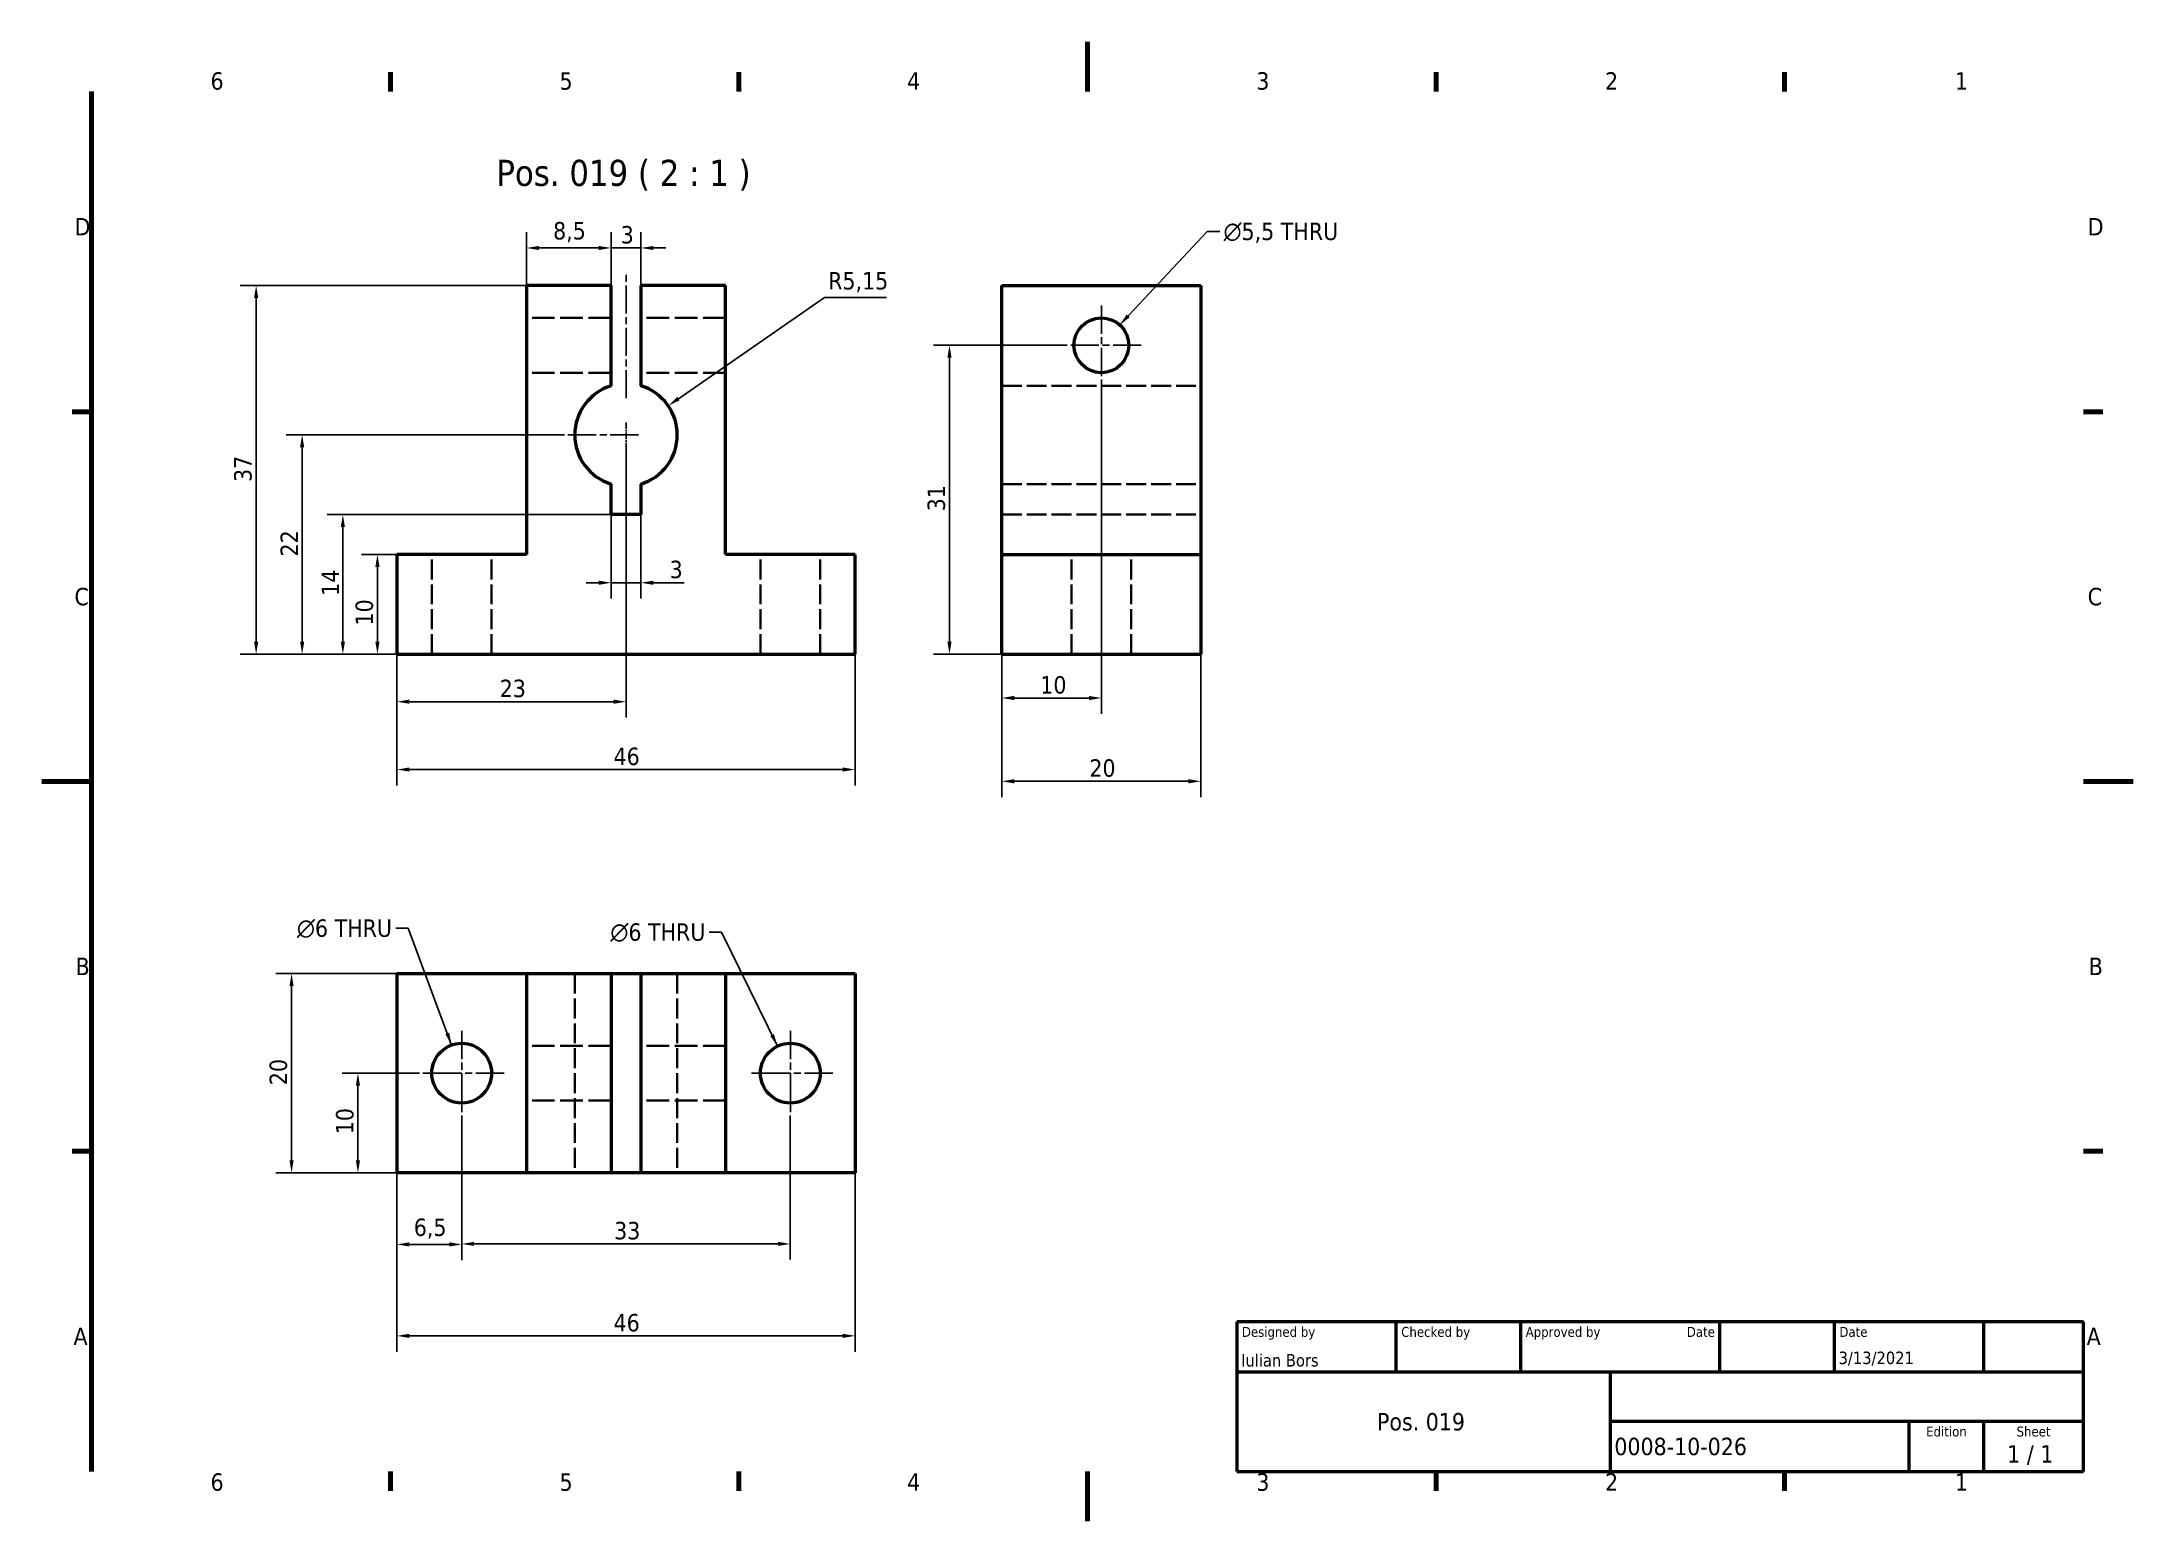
# Model space of a CAD drawing. Header units: millimetres. Extents: x 0 to 210, y 0 to 149.
import ezdxf
from ezdxf.enums import TextEntityAlignment as Align

# ---------------------------------------------------------------- set-up
doc = ezdxf.new("R2010")
doc.units = ezdxf.units.MM
doc.header["$LTSCALE"] = 0.5
doc.linetypes.add('CHAIN', pattern=[0.3543, 0.2362, -0.0295, 0.0591, -0.0295])
doc.linetypes.add('DASHED', pattern=[0.2068, 0.1655, -0.0413])
for name, color, linetype, lineweight in [('Border (ISO)', 7, 'Continuous', 70), ('Center Mark (ISO)', 7, 'Continuous', 25), ('Centerline (ISO)', 7, 'Continuous', 25), ('Dimension (ISO)', 7, 'Continuous', 25), ('Hidden (ISO)', 7, 'DASHED', 35), ('Symbol (ISO)', 7, 'Continuous', 25), ('Title (ISO)', 7, 'Continuous', 50), ('Visible (ISO)', 7, 'Continuous', 50)]:
    doc.layers.add(name, color=color, linetype=linetype, lineweight=lineweight)
doc.styles.add('Note Text (ISO)', font='tahoma.ttf')
doc.styles.add('Text Style39', font='tahoma.ttf')
doc.styles.add('Text Style41', font='tahoma.ttf')
doc.styles.add('Text Style45', font='tahoma.ttf')
doc.dimstyles.new('Default - Method 1b (ISO)', dxfattribs={"dimscale": 0.5, "dimtxt": 3.5, "dimasz": 2.5, "dimexe": 3.175, "dimexo": 0, "dimgap": 0.762, "dimtad": 1, "dimtoh": 1, "dimrnd": 1e-08, "dimtxsty": 'Note Text (ISO)', "dimcen": 0.09, "dimdle": 10, "dimclrd": 256, "dimclre": 256, "dimclrt": 256, "dimazin": 2, "dimtfac": 1, "dimtmove": 0, "dimatfit": 3, "dimfxl": 0, "dimtolj": 1, "dimlwd": -1, "dimlwe": -1, "dimarcsym": 0})
doc.dimstyles.new('Default - Method 1b (ISO)$7', dxfattribs={"dimscale": 0.5, "dimtxt": 3.5, "dimasz": 2.5, "dimexe": 3.175, "dimexo": 0, "dimgap": 0.762, "dimtad": 1, "dimtoh": 1, "dimrnd": 1e-08, "dimtxsty": 'Note Text (ISO)', "dimcen": 0.09, "dimdle": 10, "dimclrd": 256, "dimclre": 256, "dimclrt": 256, "dimazin": 2, "dimtfac": 1, "dimtmove": 0, "dimatfit": 3, "dimfxl": 0, "dimtolj": 1, "dimlwd": -1, "dimlwe": -1, "dimarcsym": 0})

# ---------------------------------------------------------------- blocks, each defined once
blk = doc.blocks.new('Borders Default Border')
at = {"layer": 'Border (ISO)'}
for p, q in [((70, 287), (70, 290.9)), ((140, 287), (140, 290.9)), ((280, 287), (280, 290.9)), ((350, 287), (350, 290.9)), ((10, 222.75), (6.1, 222.75)), ((410, 222.75), (413.9, 222.75)), ((10, 74.25), (6.1, 74.25)), ((410, 74.25), (413.9, 74.25)), ((70, 10), (70, 6.1)), ((140, 10), (140, 6.1)), ((280, 10), (280, 6.1)), ((350, 10), (350, 6.1))]:
    blk.add_line(p, q, dxfattribs=at)
at = {"layer": 'Border (ISO)', "flags": 128}
for points in [[(210, 297), (210, 287)], [(10, 10), (10, 287)], [(0, 148.5), (10, 148.5)], [(420, 148.5), (410, 148.5)], [(210, 0), (210, 10)]]:
    blk.add_lwpolyline(points, dxfattribs=at)
at = {"layer": 'Border (ISO)', "char_height": 3.5, "attachment_point": 7, "style": 'Note Text (ISO)'}
for s, insert in [('6', (33.88, 287.33)), ('5', (103.98, 287.33)), ('4', (173.78, 287.4)), ('3', (243.91, 287.33)), ('2', (313.94, 287.4)), ('1', (384.21, 287.4)), ('D', (6.57, 258.13)), ('D', (410.87, 258.13)), ('C', (6.56, 183.81)), ('C', (410.86, 183.81)), ('B', (6.78, 109.63)), ('B', (411.08, 109.63)), ('A', (6.36, 35.38)), ('A', (410.66, 35.38)), ('6', (33.88, 6.03)), ('5', (103.98, 6.03)), ('4', (173.78, 6.1)), ('3', (243.91, 6.03)), ('2', (313.94, 6.1)), ('1', (384.21, 6.1))]:
    blk.add_mtext(s, dxfattribs=dict(at, insert=insert))
blk = doc.blocks.new('*D5')
at = {"layer": 'Defpoints', "color": 0}
for p in [(35.66, 87.04), (81.66, 87.04), (81.66, 75.45)]:
    blk.add_point(p, dxfattribs=at)
at = {"layer": 'Dimension (ISO)'}
for p, q in [((35.66, 87.04), (35.66, 73.86)), ((81.66, 87.04), (81.66, 73.86)), ((36.91, 75.45), (80.41, 75.45))]:
    blk.add_line(p, q, dxfattribs=at)
for points in [[(36.91, 75.66), (36.91, 75.24), (35.66, 75.45)], [(80.41, 75.66), (80.41, 75.24), (81.66, 75.45)]]:
    blk.add_solid(points, dxfattribs=at)
at = {"layer": 'Dimension (ISO)', "insert": (57.41, 77.65), "char_height": 1.75, "attachment_point": 1, "style": 'Note Text (ISO)'}
blk.add_mtext('\\A1;46', dxfattribs=at)
blk = doc.blocks.new('*D6')
at = {"layer": 'Defpoints', "color": 0}
for p in [(42.16, 40.72), (35.66, 34.97), (42.16, 27.78)]:
    blk.add_point(p, dxfattribs=at)
at = {"layer": 'Dimension (ISO)'}
for p, q in [((42.16, 40.72), (42.16, 26.19)), ((35.66, 34.97), (35.66, 26.19)), ((36.91, 27.78), (40.91, 27.78))]:
    blk.add_line(p, q, dxfattribs=at)
for points in [[(36.91, 27.99), (36.91, 27.57), (35.66, 27.78)], [(40.91, 27.99), (40.91, 27.57), (42.16, 27.78)]]:
    blk.add_solid(points, dxfattribs=at)
at = {"layer": 'Dimension (ISO)', "insert": (37.35, 30.38), "char_height": 1.75, "attachment_point": 1, "style": 'Note Text (ISO)'}
blk.add_mtext('\\A1;6,5', dxfattribs=at)
blk = doc.blocks.new('*D7')
at = {"layer": 'Defpoints', "color": 0}
for p in [(42.16, 40.72), (75.16, 40.72), (75.16, 27.83)]:
    blk.add_point(p, dxfattribs=at)
at = {"layer": 'Dimension (ISO)'}
for p, q in [((42.16, 40.72), (42.16, 26.25)), ((75.16, 40.72), (75.16, 26.25)), ((43.41, 27.83), (73.91, 27.83))]:
    blk.add_line(p, q, dxfattribs=at)
for points in [[(43.41, 28.04), (43.41, 27.63), (42.16, 27.83)], [(73.91, 28.04), (73.91, 27.63), (75.16, 27.83)]]:
    blk.add_solid(points, dxfattribs=at)
at = {"layer": 'Dimension (ISO)', "insert": (57.47, 30.04), "char_height": 1.75, "attachment_point": 1, "style": 'Note Text (ISO)'}
blk.add_mtext('\\A1;33', dxfattribs=at)
blk = doc.blocks.new('*D8')
at = {"layer": 'Defpoints', "color": 0}
for p in [(31.74, 44.97), (37.91, 44.97), (35.66, 34.97)]:
    blk.add_point(p, dxfattribs=at)
at = {"layer": 'Dimension (ISO)'}
for p, q in [((37.91, 44.97), (30.15, 44.97)), ((31.74, 36.22), (31.74, 43.72)), ((35.66, 34.97), (30.15, 34.97))]:
    blk.add_line(p, q, dxfattribs=at)
for points in [[(31.53, 43.72), (31.95, 43.72), (31.74, 44.97)], [(31.53, 36.22), (31.95, 36.22), (31.74, 34.97)]]:
    blk.add_solid(points, dxfattribs=at)
at = {"layer": 'Dimension (ISO)', "insert": (29.54, 38.84), "char_height": 1.75, "attachment_point": 1, "rotation": 90, "style": 'Note Text (ISO)'}
blk.add_mtext('\\A1;10', dxfattribs=at)
blk = doc.blocks.new('*D9')
at = {"layer": 'Defpoints', "color": 0}
for p in [(25.08, 54.97), (35.66, 54.97), (35.66, 34.97)]:
    blk.add_point(p, dxfattribs=at)
at = {"layer": 'Dimension (ISO)'}
for p, q in [((35.66, 54.97), (23.49, 54.97)), ((25.08, 36.22), (25.08, 53.72)), ((35.66, 34.97), (23.49, 34.97))]:
    blk.add_line(p, q, dxfattribs=at)
for points in [[(24.87, 53.72), (25.28, 53.72), (25.08, 54.97)], [(24.87, 36.22), (25.28, 36.22), (25.08, 34.97)]]:
    blk.add_solid(points, dxfattribs=at)
at = {"layer": 'Dimension (ISO)', "insert": (22.87, 43.77), "char_height": 1.75, "attachment_point": 1, "rotation": 90, "style": 'Note Text (ISO)'}
blk.add_mtext('\\A1;20', dxfattribs=at)
blk = doc.blocks.new('*D10')
at = {"layer": 'Defpoints', "color": 0}
for p in [(35.66, 34.97), (81.66, 34.97), (35.66, 18.6)]:
    blk.add_point(p, dxfattribs=at)
at = {"layer": 'Dimension (ISO)'}
for p, q in [((35.66, 34.97), (35.66, 17.01)), ((81.66, 34.97), (81.66, 17.01)), ((80.41, 18.6), (36.91, 18.6))]:
    blk.add_line(p, q, dxfattribs=at)
for points in [[(36.91, 18.81), (36.91, 18.39), (35.66, 18.6)], [(80.41, 18.81), (80.41, 18.39), (81.66, 18.6)]]:
    blk.add_solid(points, dxfattribs=at)
at = {"layer": 'Dimension (ISO)', "insert": (57.41, 20.8), "char_height": 1.75, "attachment_point": 1, "style": 'Note Text (ISO)'}
blk.add_mtext('\\A1;46', dxfattribs=at)
blk = doc.blocks.new('*D11')
at = {"layer": 'Defpoints', "color": 0}
for p in [(52.26, 109.04), (26.14, 87.04), (35.66, 87.04)]:
    blk.add_point(p, dxfattribs=at)
at = {"layer": 'Dimension (ISO)'}
for p, q in [((52.26, 109.04), (24.55, 109.04)), ((26.14, 107.79), (26.14, 88.29)), ((35.66, 87.04), (24.55, 87.04))]:
    blk.add_line(p, q, dxfattribs=at)
for points in [[(25.93, 107.79), (26.35, 107.79), (26.14, 109.04)], [(25.93, 88.29), (26.35, 88.29), (26.14, 87.04)]]:
    blk.add_solid(points, dxfattribs=at)
at = {"layer": 'Dimension (ISO)', "insert": (23.97, 96.84), "char_height": 1.75, "attachment_point": 1, "rotation": 90, "style": 'Note Text (ISO)'}
blk.add_mtext('\\A1;22', dxfattribs=at)
blk = doc.blocks.new('*D12')
at = {"layer": 'Defpoints', "color": 0}
for p in [(35.66, 97.04), (33.7, 87.04), (35.66, 87.04)]:
    blk.add_point(p, dxfattribs=at)
at = {"layer": 'Dimension (ISO)'}
for p, q in [((35.66, 97.04), (32.11, 97.04)), ((33.7, 95.79), (33.7, 88.29)), ((35.66, 87.04), (32.11, 87.04))]:
    blk.add_line(p, q, dxfattribs=at)
for points in [[(33.49, 95.79), (33.91, 95.79), (33.7, 97.04)], [(33.49, 88.29), (33.91, 88.29), (33.7, 87.04)]]:
    blk.add_solid(points, dxfattribs=at)
at = {"layer": 'Dimension (ISO)', "insert": (31.5, 89.91), "char_height": 1.75, "attachment_point": 1, "rotation": 90, "style": 'Note Text (ISO)'}
blk.add_mtext('\\A1;10', dxfattribs=at)
blk = doc.blocks.new('*D13')
at = {"layer": 'Defpoints', "color": 0}
for p in [(57.16, 101.04), (30.23, 87.04), (35.66, 87.04)]:
    blk.add_point(p, dxfattribs=at)
at = {"layer": 'Dimension (ISO)'}
for p, q in [((57.16, 101.04), (28.65, 101.04)), ((30.23, 99.79), (30.23, 88.29)), ((35.66, 87.04), (28.65, 87.04))]:
    blk.add_line(p, q, dxfattribs=at)
for points in [[(30.02, 99.79), (30.44, 99.79), (30.23, 101.04)], [(30.02, 88.29), (30.44, 88.29), (30.23, 87.04)]]:
    blk.add_solid(points, dxfattribs=at)
at = {"layer": 'Dimension (ISO)', "insert": (28.1, 92.89), "char_height": 1.75, "attachment_point": 1, "rotation": 90, "style": 'Note Text (ISO)'}
blk.add_mtext('\\A1;14', dxfattribs=at)
blk = doc.blocks.new('*D14')
at = {"layer": 'Defpoints', "color": 0}
for p in [(48.66, 124.04), (21.52, 87.04), (35.66, 87.04)]:
    blk.add_point(p, dxfattribs=at)
at = {"layer": 'Dimension (ISO)'}
for p, q in [((48.66, 124.04), (19.93, 124.04)), ((21.52, 122.79), (21.52, 88.29)), ((35.66, 87.04), (19.93, 87.04))]:
    blk.add_line(p, q, dxfattribs=at)
for points in [[(21.31, 122.79), (21.73, 122.79), (21.52, 124.04)], [(21.31, 88.29), (21.73, 88.29), (21.52, 87.04)]]:
    blk.add_solid(points, dxfattribs=at)
at = {"layer": 'Dimension (ISO)', "insert": (19.31, 104.32), "char_height": 1.75, "attachment_point": 1, "rotation": 90, "style": 'Note Text (ISO)'}
blk.add_mtext('\\A1;37', dxfattribs=at)
blk = doc.blocks.new('*D15')
at = {"layer": 'Defpoints', "color": 0}
for p in [(91.14, 118.04), (102.39, 118.04), (96.39, 87.04)]:
    blk.add_point(p, dxfattribs=at)
at = {"layer": 'Dimension (ISO)'}
for p, q in [((102.39, 118.04), (89.55, 118.04)), ((91.14, 88.29), (91.14, 116.79)), ((96.39, 87.04), (89.55, 87.04))]:
    blk.add_line(p, q, dxfattribs=at)
for points in [[(90.93, 116.79), (91.35, 116.79), (91.14, 118.04)], [(90.93, 88.29), (91.35, 88.29), (91.14, 87.04)]]:
    blk.add_solid(points, dxfattribs=at)
at = {"layer": 'Dimension (ISO)', "insert": (88.94, 101.38), "char_height": 1.75, "attachment_point": 1, "rotation": 90, "style": 'Note Text (ISO)'}
blk.add_mtext('\\A1;31', dxfattribs=at)
blk = doc.blocks.new('*D16')
at = {"layer": 'Defpoints', "color": 0}
for p in [(96.39, 97.04), (116.39, 97.04), (116.39, 74.27)]:
    blk.add_point(p, dxfattribs=at)
at = {"layer": 'Dimension (ISO)'}
for p, q in [((96.39, 97.04), (96.39, 72.68)), ((116.39, 97.04), (116.39, 72.68)), ((97.64, 74.27), (115.14, 74.27))]:
    blk.add_line(p, q, dxfattribs=at)
for points in [[(97.64, 74.48), (97.64, 74.06), (96.39, 74.27)], [(115.14, 74.48), (115.14, 74.06), (116.39, 74.27)]]:
    blk.add_solid(points, dxfattribs=at)
at = {"layer": 'Dimension (ISO)', "insert": (105.19, 76.48), "char_height": 1.75, "attachment_point": 1, "style": 'Note Text (ISO)'}
blk.add_mtext('\\A1;20', dxfattribs=at)
blk = doc.blocks.new('*D17')
at = {"layer": 'Defpoints', "color": 0}
for p in [(106.39, 114.04), (96.39, 97.04), (96.39, 82.63)]:
    blk.add_point(p, dxfattribs=at)
at = {"layer": 'Dimension (ISO)'}
for p, q in [((106.39, 114.04), (106.39, 81.04)), ((96.39, 97.04), (96.39, 81.04)), ((105.14, 82.63), (97.64, 82.63))]:
    blk.add_line(p, q, dxfattribs=at)
for points in [[(97.64, 82.84), (97.64, 82.42), (96.39, 82.63)], [(105.14, 82.84), (105.14, 82.42), (106.39, 82.63)]]:
    blk.add_solid(points, dxfattribs=at)
at = {"layer": 'Dimension (ISO)', "insert": (100.26, 84.83), "char_height": 1.75, "attachment_point": 1, "style": 'Note Text (ISO)'}
blk.add_mtext('\\A1;10', dxfattribs=at)
blk = doc.blocks.new('*D18')
at = {"layer": 'Defpoints', "color": 0}
for p in [(58.66, 107.79), (35.66, 87.04), (35.66, 82.26)]:
    blk.add_point(p, dxfattribs=at)
at = {"layer": 'Dimension (ISO)'}
for p, q in [((58.66, 107.79), (58.66, 80.68)), ((35.66, 87.04), (35.66, 80.68)), ((57.41, 82.26), (36.91, 82.26))]:
    blk.add_line(p, q, dxfattribs=at)
for points in [[(36.91, 82.47), (36.91, 82.05), (35.66, 82.26)], [(57.41, 82.47), (57.41, 82.05), (58.66, 82.26)]]:
    blk.add_solid(points, dxfattribs=at)
at = {"layer": 'Dimension (ISO)', "insert": (45.98, 84.47), "char_height": 1.75, "attachment_point": 1, "style": 'Note Text (ISO)'}
blk.add_mtext('\\A1;23', dxfattribs=at)
blk = doc.blocks.new('*D19')
at = {"layer": 'Defpoints', "color": 0}
for p in [(57.16, 127.81), (48.66, 124.04), (57.16, 124.04)]:
    blk.add_point(p, dxfattribs=at)
at = {"layer": 'Dimension (ISO)'}
for p, q in [((48.66, 124.04), (48.66, 129.39)), ((57.16, 124.04), (57.16, 129.39)), ((49.91, 127.81), (55.91, 127.81))]:
    blk.add_line(p, q, dxfattribs=at)
for points in [[(49.91, 128.01), (49.91, 127.6), (48.66, 127.81)], [(55.91, 128.01), (55.91, 127.6), (57.16, 127.81)]]:
    blk.add_solid(points, dxfattribs=at)
at = {"layer": 'Dimension (ISO)', "insert": (51.34, 130.41), "char_height": 1.75, "attachment_point": 1, "style": 'Note Text (ISO)'}
blk.add_mtext('\\A1;8,5', dxfattribs=at)
blk = doc.blocks.new('*D20')
at = {"layer": 'Defpoints', "color": 0}
for p in [(60.16, 127.81), (57.16, 124.04), (60.16, 124.04)]:
    blk.add_point(p, dxfattribs=at)
at = {"layer": 'Dimension (ISO)'}
for p, q in [((57.16, 124.04), (57.16, 129.39)), ((60.16, 124.04), (60.16, 129.39)), ((55.91, 127.81), (54.66, 127.81)), ((57.16, 127.81), (60.16, 127.81)), ((61.41, 127.81), (62.66, 127.81))]:
    blk.add_line(p, q, dxfattribs=at)
for points in [[(55.91, 128.01), (55.91, 127.6), (57.16, 127.81)], [(61.41, 128.01), (61.41, 127.6), (60.16, 127.81)]]:
    blk.add_solid(points, dxfattribs=at)
at = {"layer": 'Dimension (ISO)', "insert": (58.13, 130.01), "char_height": 1.75, "attachment_point": 1, "style": 'Note Text (ISO)'}
blk.add_mtext('\\A1;3', dxfattribs=at)
blk = doc.blocks.new('*D21')
at = {"layer": 'Defpoints', "color": 0}
for p in [(57.16, 101.04), (60.16, 101.04), (60.16, 94.2)]:
    blk.add_point(p, dxfattribs=at)
at = {"layer": 'Dimension (ISO)'}
for p, q in [((57.16, 101.04), (57.16, 92.62)), ((60.16, 101.04), (60.16, 92.62)), ((55.91, 94.2), (54.66, 94.2)), ((57.16, 94.2), (60.16, 94.2)), ((61.41, 94.2), (64.49, 94.2))]:
    blk.add_line(p, q, dxfattribs=at)
for points in [[(55.91, 94.41), (55.91, 93.99), (57.16, 94.2)], [(61.41, 94.41), (61.41, 93.99), (60.16, 94.2)]]:
    blk.add_solid(points, dxfattribs=at)
at = {"layer": 'Dimension (ISO)', "insert": (63.04, 96.41), "char_height": 1.75, "attachment_point": 1, "style": 'Note Text (ISO)'}
blk.add_mtext('\\A1;3', dxfattribs=at)
blk = doc.blocks.new('*D22')
at = {"layer": 'Defpoints', "color": 0}
for p in [(62.9, 111.97), (58.66, 109.04)]:
    blk.add_point(p, dxfattribs=at)
at = {"layer": 'Dimension (ISO)'}
for p, q in [((78.58, 122.82), (63.92, 112.68)), ((84.82, 122.82), (78.58, 122.82))]:
    blk.add_line(p, q, dxfattribs=at)
blk.add_solid([(63.81, 112.85), (64.04, 112.51), (62.9, 111.97)], dxfattribs=at)
at = {"layer": 'Dimension (ISO)', "insert": (78.96, 125.39), "char_height": 1.75, "attachment_point": 1, "style": 'Note Text (ISO)'}
blk.add_mtext('\\A1;R5,15', dxfattribs=at)
blk = doc.blocks.new('Title Blocks I.A.B')
at = {"layer": 'Title (ISO)'}
for p, q in [((270.07, 130), (100.07, 130)), ((100.07, 130), (100.07, 100)), ((132.07, 120), (132.07, 130)), ((157.07, 120), (157.07, 130)), ((197.07, 120), (197.07, 130)), ((220.07, 120), (220.07, 130)), ((250.07, 120), (250.07, 130)), ((270.07, 100), (270.07, 130)), ((100.07, 120), (270.07, 120)), ((175.07, 120), (175.07, 100)), ((270.07, 110), (175.07, 110)), ((235.07, 100), (235.07, 110)), ((250.07, 100), (250.07, 110)), ((100.07, 100), (270.07, 100))]:
    blk.add_line(p, q, dxfattribs=at)
at = {"layer": 'Title (ISO)', "style": 'Text Style41'}
for s, p in [('Designed by', (101.07, 129)), ('Checked by', (133.07, 129)), ('Approved by', (158.07, 129)), ('Date', (221.07, 129))]:
    blk.add_text(s, height=2, dxfattribs=at).set_placement(p, align=Align.TOP_LEFT)
blk.add_text('Date', height=2, dxfattribs=at).set_placement((196.07, 129), align=Align.TOP_RIGHT)
for s, p in [('Edition', (242.57, 109)), ('Sheet', (260.07, 109))]:
    blk.add_text(s, height=2, dxfattribs=at).set_placement(p, align=Align.TOP_CENTER)
at = {"layer": 'Title (ISO)', "style": 'Note Text (ISO)'}
blk.add_text('1 / 1 ', height=3.5, dxfattribs=at).set_placement((260.07, 103.5), align=Align.MIDDLE_CENTER)
at = {"layer": 'Title (ISO)'}
for tag, p, height, style in [('AUTHOR_001', (100.92, 121.05), 2.5, 'Text Style39'), ('CREATION_DATE_001', (220.91, 121.54), 2.5, 'Text Style39'), ('COMPANY_001', (128.21, 108.21), 3.5, 'Note Text (ISO)'), ('PART_NUMBER_001', (175.88, 103.25), 3.5, 'Note Text (ISO)')]:
    blk.add_attdef(tag, p, '', height=height, dxfattribs=dict(at, style=style))
at = {"layer": 'Title (ISO)', "style": 'Text Style39'}
for tag, p in [('CHECKED_BY', (133.07, 121)), ('ENG_APPROVED_BY', (158.07, 121))]:
    blk.add_attdef(tag, text='', height=2.5, dxfattribs=at).set_placement(p, align=Align.BOTTOM_LEFT)
blk.add_attdef('ENG_APPROVAL_DATE', text='', height=2.5, dxfattribs=at).set_placement((196.07, 121), align=Align.BOTTOM_RIGHT)
at = {"layer": 'Title (ISO)', "style": 'Note Text (ISO)'}
for tag, p in [('TITLE', (222.57, 115)), ('REVISION_NUMBER', (242.57, 103.5))]:
    blk.add_attdef(tag, text='', height=3.5, dxfattribs=at).set_placement(p, align=Align.MIDDLE_CENTER)

msp = doc.modelspace()

# ---------------------------------------------------------------- linework, layer by layer
at = {"layer": 'Center Mark (ISO)', "linetype": 'CHAIN', "ltscale": 23.990969}
for p, q in [((106.394, 122.038), (106.394, 114.038)), ((110.394, 118.038), (102.394, 118.038)), ((59.912, 109.038), (52.262, 109.038)), ((42.162, 49.218), (42.162, 40.718)), ((75.162, 49.218), (75.162, 40.718)), ((46.412, 44.968), (37.912, 44.968)), ((79.412, 44.968), (70.912, 44.968))]:
    msp.add_line(p, q, dxfattribs=at)
at = {"layer": 'Center Mark (ISO)', "linetype": 'CHAIN', "ltscale": 5.555937}
msp.add_line((58.662, 110.288), (58.662, 107.788), dxfattribs=at)
at = {"layer": 'Centerline (ISO)', "linetype": 'CHAIN', "ltscale": 23.990969}
msp.add_line((58.662, 112.715), (58.662, 125.288), dxfattribs=at)
at = {"layer": 'Centerline (ISO)', "linetype": 'CHAIN', "ltscale": 12.386056}
msp.add_line((58.662, 99.788), (58.662, 105.361), dxfattribs=at)
at = {"layer": 'Hidden (ISO)', "ltscale": 27.401676}
for p, q in [((57.162, 120.788), (48.662, 120.788)), ((68.662, 120.788), (60.162, 120.788)), ((57.162, 115.288), (48.662, 115.288)), ((68.662, 115.288), (60.162, 115.288)), ((57.162, 47.718), (48.662, 47.718)), ((68.662, 47.718), (60.162, 47.718)), ((57.162, 42.218), (48.662, 42.218)), ((68.662, 42.218), (60.162, 42.218))]:
    msp.add_line(p, q, dxfattribs=at)
at = {"layer": 'Hidden (ISO)', "ltscale": 24.17795}
for p, q in [((96.394, 113.965), (116.394, 113.965)), ((96.394, 104.111), (116.394, 104.111)), ((96.394, 101.038), (116.394, 101.038)), ((39.162, 87.038), (39.162, 97.038)), ((45.162, 87.038), (45.162, 97.038)), ((72.162, 87.038), (72.162, 97.038)), ((78.162, 87.038), (78.162, 97.038)), ((103.394, 87.038), (103.394, 97.038)), ((109.394, 87.038), (109.394, 97.038)), ((53.512, 54.968), (53.512, 34.968)), ((63.812, 54.968), (63.812, 34.968))]:
    msp.add_line(p, q, dxfattribs=at)
at = {"layer": 'Visible (ISO)'}
for p, q in [((48.662, 124.038), (48.662, 97.038)), ((57.162, 124.038), (48.662, 124.038)), ((57.162, 113.965), (57.162, 124.038)), ((60.162, 124.038), (60.162, 113.965)), ((68.662, 124.038), (60.162, 124.038)), ((68.662, 97.038), (68.662, 124.038)), ((96.394, 97.038), (96.394, 124.038)), ((96.394, 124.038), (116.394, 124.038)), ((116.394, 124.038), (116.394, 97.038)), ((57.162, 101.038), (57.162, 104.111)), ((60.162, 104.111), (60.162, 101.038)), ((60.162, 101.038), (57.162, 101.038)), ((35.662, 97.038), (35.662, 87.038)), ((48.662, 97.038), (35.662, 97.038)), ((81.662, 97.038), (68.662, 97.038)), ((81.662, 87.038), (81.662, 97.038)), ((96.394, 87.038), (96.394, 97.038)), ((96.394, 97.038), (116.394, 97.038)), ((116.394, 97.038), (116.394, 87.038)), ((35.662, 87.038), (81.662, 87.038)), ((96.394, 87.038), (116.394, 87.038)), ((35.662, 54.968), (48.662, 54.968)), ((35.662, 54.968), (35.662, 34.968)), ((48.662, 54.968), (57.162, 54.968)), ((48.662, 54.968), (48.662, 34.968)), ((57.162, 54.968), (60.162, 54.968)), ((57.162, 54.968), (57.162, 34.968)), ((60.162, 54.968), (68.662, 54.968)), ((60.162, 54.968), (60.162, 34.968)), ((68.662, 54.968), (81.662, 54.968)), ((68.662, 54.968), (68.662, 34.968)), ((81.662, 54.968), (81.662, 34.968)), ((48.662, 34.968), (35.662, 34.968)), ((57.162, 34.968), (48.662, 34.968)), ((60.162, 34.968), (57.162, 34.968)), ((68.662, 34.968), (60.162, 34.968)), ((81.662, 34.968), (68.662, 34.968))]:
    msp.add_line(p, q, dxfattribs=at)
for centre, radius in [((106.394, 118.038), 2.75), ((42.162, 44.968), 3), ((75.162, 44.968), 3)]:
    msp.add_circle(centre, radius, dxfattribs=at)
for start, end in [(106.93353, 253.06647), (286.93353, 73.06647)]:
    msp.add_arc((58.662, 109.038), 5.15, start, end, dxfattribs=at)

# ---------------------------------------------------------------- block references
at = {"xscale": 0.5, "yscale": 0.5, "zscale": 0.5}
msp.add_blockref('Borders Default Border', (0, 0), dxfattribs=at)
msp.add_blockref('Title Blocks I.A.B', (69.964, -45), dxfattribs=at).add_auto_attribs({'PART_NUMBER_001': '0008-10-026', 'COMPANY_001': 'Pos. 019', 'AUTHOR_001': 'Iulian Bors', 'CREATION_DATE_001': '3/13/2021'})

# ---------------------------------------------------------------- texts
at = {"layer": 'Symbol (ISO)', "insert": (45.644, 133.563), "char_height": 2.62, "attachment_point": 7, "style": 'Text Style45'}
msp.add_mtext('Pos. 019 ( 2 : 1 )', dxfattribs=at)
at = {"layer": 'Symbol (ISO)', "char_height": 1.75, "line_spacing_factor": 0.6125, "style": 'Note Text (ISO)'}
for s, insert, width, attachment_point in [('\\fAIGDT|b0|i0;\\H1.7500;n\\fTahoma|b0|i0;\\H1.7500;5,5 THRU', (118.657, 130.352), 12.29213, 1), ('\\fAIGDT|b0|i0;\\H1.7500;n\\fTahoma|b0|i0;\\H1.7500;6 THRU', (35.158, 60.407), 10.22957, 3), ('\\fAIGDT|b0|i0;\\H1.7500;n\\fTahoma|b0|i0;\\H1.7500;6 THRU', (66.632, 60.014), 10.22957, 3)]:
    msp.add_mtext(s, dxfattribs=dict(at, insert=insert, width=width, attachment_point=attachment_point))

# ---------------------------------------------------------------- dimensions: what is measured, and where the dimension line sits
at = {"layer": 'Dimension (ISO)'}
for base, p1, p2, angle, override, picture, middle in [((57.162, 127.806), (48.662, 124.038), (57.162, 124.038), 180, {"dimgap": 0.762, "dimtoh": 0, "dimdec": 2, "dimtol": 0, "dimlim": 0, "dimtp": 0, "dimtm": 0, "dimtdec": 2, "dimtofl": 0, "dimatfit": 1}, '*D19', (52.912, 127.806)), ((21.518, 87.038), (48.662, 124.038), (35.662, 87.038), 90, {"dimgap": 0.762, "dimtoh": 0, "dimdec": 2, "dimtol": 0, "dimlim": 0, "dimtp": 0, "dimtm": 0, "dimtdec": 2, "dimtofl": 0, "dimatfit": 1}, '*D14', (21.518, 105.538)), ((91.139, 118.038), (96.394, 87.038), (102.394, 118.038), 270, {"dimgap": 0.762, "dimtoh": 0, "dimdec": 2, "dimtol": 0, "dimlim": 0, "dimtp": 0, "dimtm": 0, "dimtdec": 2, "dimtofl": 0, "dimatfit": 1}, '*D15', (91.139, 102.538)), ((96.394, 82.628), (106.394, 114.038), (96.394, 97.038), 180, {"dimgap": 0.762, "dimtoh": 0, "dimdec": 2, "dimtol": 0, "dimlim": 0, "dimtp": 0, "dimtm": 0, "dimtdec": 2, "dimtofl": 0, "dimatfit": 1}, '*D17', (101.394, 82.628)), ((26.142, 87.038), (52.262, 109.038), (35.662, 87.038), 90, {"dimgap": 0.762, "dimtoh": 0, "dimdec": 2, "dimtol": 0, "dimlim": 0, "dimtp": 0, "dimtm": 0, "dimtdec": 2, "dimtofl": 0, "dimatfit": 1}, '*D11', (26.142, 98.038)), ((35.662, 82.263), (58.662, 107.788), (35.662, 87.038), 180, {"dimgap": 0.762, "dimtoh": 0, "dimdec": 2, "dimtol": 0, "dimlim": 0, "dimtp": 0, "dimtm": 0, "dimtdec": 2, "dimtofl": 0, "dimatfit": 1}, '*D18', (47.162, 82.263)), ((30.233, 87.038), (57.162, 101.038), (35.662, 87.038), 90, {"dimgap": 0.762, "dimtoh": 0, "dimdec": 2, "dimtol": 0, "dimlim": 0, "dimtp": 0, "dimtm": 0, "dimtdec": 2, "dimtofl": 0, "dimatfit": 1}, '*D13', (30.233, 94.038)), ((60.162, 94.203), (57.162, 101.038), (60.162, 101.038), 180, {"dimgap": 0.762, "dimtoh": 0, "dimdec": 2, "dimtol": 0, "dimlim": 0, "dimtp": 0, "dimtm": 0, "dimtdec": 2, "dimtofl": 1, "dimatfit": 1}, '*D21', (63.575, 94.203)), ((33.701, 87.038), (35.662, 97.038), (35.662, 87.038), 90, {"dimgap": 0.762, "dimtoh": 0, "dimdec": 2, "dimtol": 0, "dimlim": 0, "dimtp": 0, "dimtm": 0, "dimtdec": 2, "dimtofl": 0, "dimatfit": 1}, '*D12', (33.701, 91.038)), ((81.662, 75.449), (35.662, 87.038), (81.662, 87.038), 180, {"dimgap": 0.762, "dimtoh": 0, "dimdec": 2, "dimtol": 0, "dimlim": 0, "dimtp": 0, "dimtm": 0, "dimtdec": 2, "dimtofl": 0, "dimatfit": 1}, '*D5', (58.662, 75.449)), ((25.076, 54.968), (35.662, 34.968), (35.662, 54.968), 90, {"dimgap": 0.762, "dimtoh": 0, "dimdec": 2, "dimtol": 0, "dimlim": 0, "dimtp": 0, "dimtm": 0, "dimtdec": 2, "dimtofl": 0, "dimatfit": 1}, '*D9', (25.076, 44.968)), ((31.741, 44.968), (35.662, 34.968), (37.912, 44.968), 90, {"dimgap": 0.762, "dimtoh": 0, "dimdec": 2, "dimtol": 0, "dimlim": 0, "dimtp": 0, "dimtm": 0, "dimtdec": 2, "dimtofl": 0, "dimatfit": 1}, '*D8', (31.741, 39.968)), ((42.162, 27.777), (35.662, 34.968), (42.162, 40.718), 180, {"dimgap": 0.762, "dimtoh": 0, "dimdec": 2, "dimtol": 0, "dimlim": 0, "dimtp": 0, "dimtm": 0, "dimtdec": 2, "dimtofl": 0, "dimatfit": 1}, '*D6', (38.912, 27.777)), ((75.162, 27.834), (42.162, 40.718), (75.162, 40.718), 180, {"dimgap": 0.762, "dimtoh": 0, "dimdec": 2, "dimtol": 0, "dimlim": 0, "dimtp": 0, "dimtm": 0, "dimtdec": 2, "dimtofl": 0, "dimatfit": 1}, '*D7', (58.662, 27.834)), ((35.662, 18.599), (81.662, 34.968), (35.662, 34.968), 180, {"dimgap": 0.762, "dimtoh": 0, "dimdec": 2, "dimtol": 0, "dimlim": 0, "dimtp": 0, "dimtm": 0, "dimtdec": 2, "dimtofl": 0, "dimatfit": 1}, '*D10', (58.662, 18.599))]:
    dim = msp.add_linear_dim(base=base, p1=p1, p2=p2, angle=angle, dimstyle='Default - Method 1b (ISO)', override=override, dxfattribs=at)
    dim.commit()
    dim.dimension.update_dxf_attribs({"geometry": picture, "text_midpoint": middle, "dimtype": 160})
for base, p1, p2, override, picture, middle in [((60.162, 127.806), (57.162, 124.038), (60.162, 124.038), {"dimgap": 0.762, "dimtoh": 0, "dimdec": 2, "dimtol": 0, "dimlim": 0, "dimtp": 0, "dimtm": 0, "dimtdec": 2, "dimtofl": 1, "dimatfit": 1}, '*D20', (58.662, 127.806)), ((116.394, 74.272), (96.394, 97.038), (116.394, 97.038), {"dimgap": 0.762, "dimtoh": 0, "dimdec": 2, "dimtol": 0, "dimlim": 0, "dimtp": 0, "dimtm": 0, "dimtdec": 2, "dimtofl": 0, "dimatfit": 1}, '*D16', (106.394, 74.272))]:
    dim = msp.add_linear_dim(base=base, p1=p1, p2=p2, dimstyle='Default - Method 1b (ISO)', override=override, dxfattribs=at)
    dim.commit()
    dim.dimension.update_dxf_attribs({"geometry": picture, "text_midpoint": middle, "dimtype": 160})
dim = msp.add_radius_dim(center=(58.662, 109.038), mpoint=(62.897, 111.968), dimstyle='Default - Method 1b (ISO)', override={"dimgap": 0.762, "dimtih": 1, "dimdec": 2, "dimlfac": 1, "dimcen": 0, "dimtol": 0, "dimlim": 0, "dimtp": 0, "dimtm": 0, "dimtdec": 2, "dimtofl": 0}, dxfattribs=at)
dim.commit()
dim.dimension.update_dxf_attribs({"geometry": '*D22', "text_midpoint": (81.888, 122.819), "dimtype": 164})

# ---------------------------------------------------------------- leaders
at = {"layer": 'Symbol (ISO)', "annotation_type": 0, "has_hookline": 1}
for points, hookline_direction, text_width in [([(108.234, 120.082), (117.026, 129.477), (118.276, 129.477)], 0, 11.946), ([(41.147, 47.791), (36.789, 59.532), (35.539, 59.532)], 1, 9.903), ([(73.876, 47.679), (68.263, 59.139), (67.013, 59.139)], 1, 9.903)]:
    msp.add_leader(points, dimstyle='Default - Method 1b (ISO)$7', override={"dimtad": 0}, dxfattribs=dict(at, hookline_direction=hookline_direction, text_width=text_width))

doc.saveas('drawing.dxf')
